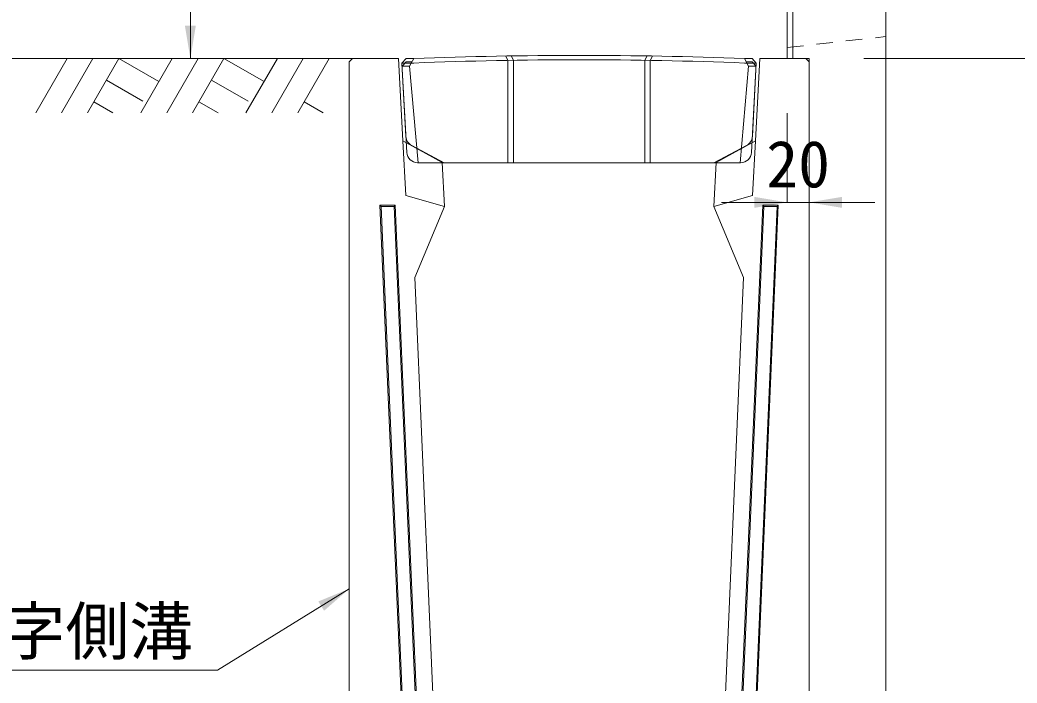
# Model space of a CAD drawing. Units: millimetres at full size; details may follow other scales. Extents: x 187207 to 255567, y 882048 to 905686.
# Drawn here: x 210429 to 211339, y 883505 to 884111 of the extents above; entities that cross this region are included whole.
import ezdxf
from ezdxf.enums import TextEntityAlignment as Align

# ---------------------------------------------------------------- set-up
doc = ezdxf.new("R2010")
doc.units = ezdxf.units.MM
doc.header["$LTSCALE"] = 20
doc.linetypes.add('DASHED', pattern=[7.5, 6, -1.5])
doc.linetypes.add('USER2', pattern=[1.35, 0.75, -0.6])
for name, color, linetype, lineweight in [('0_2', 7, 'Continuous', 20), ('パネックス', 2, 'Continuous', 13), ('寸法線', 7, 'Continuous', 13), ('引出線', 4, 'Continuous', 13), ('箱型U字側溝', 2, 'Continuous', 9), ('ﾊｯﾁﾝｸﾞ', 7, 'Continuous', 5)]:
    doc.layers.add(name, color=color, linetype=linetype, lineweight=lineweight)
doc.styles.add('ＭＳ ゴシック', font='')
doc.styles.get('ＭＳ ゴシック').set_extended_font_data('MS Gothic')

# ---------------------------------------------------------------- blocks, each defined once
blk = doc.blocks.new('filled_arrow')
at = {"color": 0, "linetype": 'Continuous', "lineweight": -2}
blk.add_solid([(7.5, 1.25), (0, 0), (7.5, -1.25)], dxfattribs=at)

msp = doc.modelspace()

# ---------------------------------------------------------------- linework, layer by layer
at = {"layer": '0_2'}
msp.add_line((210732.37, 884075.37), (210332.37, 884075.37), dxfattribs=at)
at = {"layer": 'パネックス', "lineweight": 5}
msp.add_line((211134.37, 884975.37), (211134.37, 884075.37), dxfattribs=at)
at = {"layer": 'パネックス'}
for p, q in [((211219.37, 884975.37), (211219.37, 883090.37)), ((211129.37, 884075.37), (211129.37, 884970.37)), ((211149.37, 884075.37), (211129.37, 884075.37)), ((211149.37, 883090.37), (211149.37, 884075.37))]:
    msp.add_line(p, q, dxfattribs=at)
at = {"layer": 'パネックス', "linetype": 'USER2', "lineweight": 9}
msp.add_line((211129.37, 884085.37), (211219.37, 884095.37), dxfattribs=at)
at = {"layer": '寸法線'}
for p, q in [((210584.37, 884075.37), (210584.37, 884975.37)), ((210682.37, 884075.37), (210584.37, 884075.37)), ((211199.37, 884075.37), (211534.7, 884075.37)), ((211129.37, 884025.37), (211129.37, 883944.07)), ((211149.37, 884025.37), (211149.37, 883944.07)), ((211209.37, 883944.07), (211069.37, 883944.07))]:
    msp.add_line(p, q, dxfattribs=at)
at = {"layer": '引出線'}
msp.add_lwpolyline([(210729.37, 883591.37), (210609.16, 883517.09), (210269.16, 883517.09)], dxfattribs=at)
at = {"layer": '箱型U字側溝'}
for p, q in [((210777.58, 884071.23), (210788.44, 884071.23)), ((211090.28, 884071.23), (211101.15, 884071.23)), ((210757.5, 883941.37), (210758.54, 883940.37)), ((210771.51, 883941.37), (210770.55, 883940.37)), ((210771.51, 883941.37), (210802.32, 883227.57)), ((211108.19, 883940.37), (211077.42, 883227.52)), ((211107.24, 883941.37), (211108.19, 883940.37)), ((211120.21, 883940.37), (211121.25, 883941.37))]:
    msp.add_line(p, q, dxfattribs=at)
at = {"layer": '箱型U字側溝', "lineweight": 18}
msp.add_line((210791.91, 883980.23), (211086.81, 883980.23), dxfattribs=at)
at = {"layer": '箱型U字側溝', "lineweight": 13}
msp.add_lwpolyline([(210817.31, 883228.21), (210789.37, 883875.37), (210816.37, 883940.37), (210814.37, 883980.37), (210778.37, 884000.37), (210774.37, 884075.37), (210732.37, 884075.37), (210729.37, 884072.37), (210729.37, 883110.37), (210749.37, 883090.37), (211129.37, 883090.37), (211149.37, 883110.37), (211149.37, 884072.37), (211146.37, 884075.37), (211104.37, 884075.37), (211100.37, 884000.37), (211064.37, 883980.37), (211062.37, 883940.37), (211089.37, 883875.37), (211061.44, 883228.21)], dxfattribs=at)
at = {"layer": '箱型U字側溝', "lineweight": 18}
for points in [[(210781.15, 884004.19), (210777.58, 884071.23), (210781.36, 884075.23)], [(210788.36, 884075.23), (210781.36, 884075.23), (210777.58, 884071.23), (210781.92, 883989.69)], [(211096.8, 883989.69), (211101.15, 884071.23), (211097.36, 884075.23), (211090.36, 884075.23)], [(211097.36, 884075.23), (211101.15, 884071.23), (211097.57, 884004.19)], [(211092.24, 883995.87), (211062.46, 883980.23), (210816.27, 883980.23), (210786.49, 883995.87)]]:
    msp.add_lwpolyline(points, dxfattribs=at)
at = {"layer": '箱型U字側溝', "color": 5}
for points in [[(210781.36, 884072.32), (210786.74, 884072.23), (210784.58, 884068.23), (210777.73, 884068.34)], [(211097.36, 884072.32), (211091.98, 884072.23), (211094.15, 884068.23), (211100.99, 884068.34)]]:
    msp.add_lwpolyline(points, close=True, dxfattribs=at)
at = {"layer": '箱型U字側溝', "color": 5, "linetype": 'DASHED'}
for points in [[(210792.43, 883980.23), (210784.58, 884068.23), (210788.36, 884075.23)], [(211086.3, 883980.23), (211094.15, 884068.23), (211090.36, 884075.23)]]:
    msp.add_lwpolyline(points, dxfattribs=at)
at = {"layer": '箱型U字側溝'}
for points in [[(210872.3, 884077.64), (210874.36, 884073.67), (210874.36, 883980.23)], [(210879.36, 883980.23), (210879.36, 884073.75), (210877.3, 884077.72)], [(210999.36, 883980.23), (210999.36, 884073.75), (211001.42, 884077.72)], [(211004.36, 883980.23), (211004.36, 884073.67), (211006.42, 884077.64)], [(210788.34, 883226.96), (210757.5, 883941.37), (210771.51, 883941.37)], [(210801.32, 883227.52), (210770.55, 883940.37), (210758.54, 883940.37), (210789.33, 883227.01)], [(211076.42, 883227.57), (211107.24, 883941.37), (211121.25, 883941.37), (211090.41, 883226.96)], [(211089.41, 883227.01), (211120.21, 883940.37), (211108.19, 883940.37)]]:
    msp.add_lwpolyline(points, dxfattribs=at)
at = {"layer": '箱型U字側溝', "linetype": 'DASHED', "lineweight": 13}
for points in [[(210816.37, 883940.37), (210781.04, 883950.37), (210778.37, 884000.37)], [(211062.37, 883940.37), (211097.71, 883950.37), (211100.37, 884000.37)]]:
    msp.add_lwpolyline(points, dxfattribs=at)
at = {"layer": '箱型U字側溝', "lineweight": 18}
for centre, radius, start, end in [((210939.36, 880276.56), 3801.67, 87.72365, 92.27635), ((210791.14, 884004.72), 10, 183.05288, 242.29297), ((211087.59, 884004.72), 10, 297.70703, 356.94712), ((210791.91, 883990.23), 10, 183.05288, 270), ((211086.81, 883990.23), 10, 270, 356.94712)]:
    msp.add_arc(centre, radius, start, end, dxfattribs=at)
at = {"layer": '箱型U字側溝'}
msp.add_arc((210939.36, 880276.56), 3797.67, 87.72245, 92.27755, dxfattribs=at)
at = {"layer": 'ﾊｯﾁﾝｸﾞ', "lineweight": 9}
for p, q in [((210471.81, 884075.37), (210443.17, 884025.75)), ((210495.44, 884075.37), (210466.79, 884025.75)), ((210519.06, 884075.37), (210490.41, 884025.75)), ((210519.06, 884075.37), (210555.63, 884054.26)), ((210567.81, 884075.37), (210539.17, 884025.75)), ((210591.44, 884075.37), (210562.79, 884025.75)), ((210615.06, 884075.37), (210586.41, 884025.75)), ((210615.06, 884075.37), (210651.62, 884054.26)), ((210663.81, 884075.37), (210635.16, 884025.75)), ((210687.43, 884075.37), (210658.79, 884025.75)), ((210711.06, 884075.37), (210682.41, 884025.75)), ((210507.64, 884055.59), (210541.05, 884036.3)), ((210603.63, 884055.59), (210637.05, 884036.3)), ((210496.21, 884035.8), (210513.63, 884025.75)), ((210592.21, 884035.8), (210609.63, 884025.75)), ((210688.21, 884035.8), (210705.63, 884025.75))]:
    msp.add_line(p, q, dxfattribs=at)

# ---------------------------------------------------------------- block references
at = {"layer": '寸法線', "xscale": 4, "yscale": 4}
for p, rotation in [((210584.37, 884075.37), 90), ((211129.37, 883944.07), 180)]:
    msp.add_blockref('filled_arrow', p, dxfattribs=dict(at, rotation=rotation))
msp.add_blockref('filled_arrow', (211149.37, 883944.07), dxfattribs=at)
at = {"layer": '引出線', "xscale": 4, "yscale": 4, "rotation": 211.7}
msp.add_blockref('filled_arrow', (210729.37, 883591.37), dxfattribs=at)

# ---------------------------------------------------------------- texts
at = {"layer": '寸法線', "style": 'ＭＳ ゴシック'}
msp.add_text('20', height=42.72, dxfattribs=at).set_placement((211139.37, 883979.07), align=Align.MIDDLE_CENTER)
at = {"layer": '引出線', "style": 'ＭＳ ゴシック'}
msp.add_text('箱型U字側溝', height=42.72, dxfattribs=at).set_placement((210426.66, 883574.06), align=Align.TOP_CENTER)

doc.saveas('drawing.dxf')
